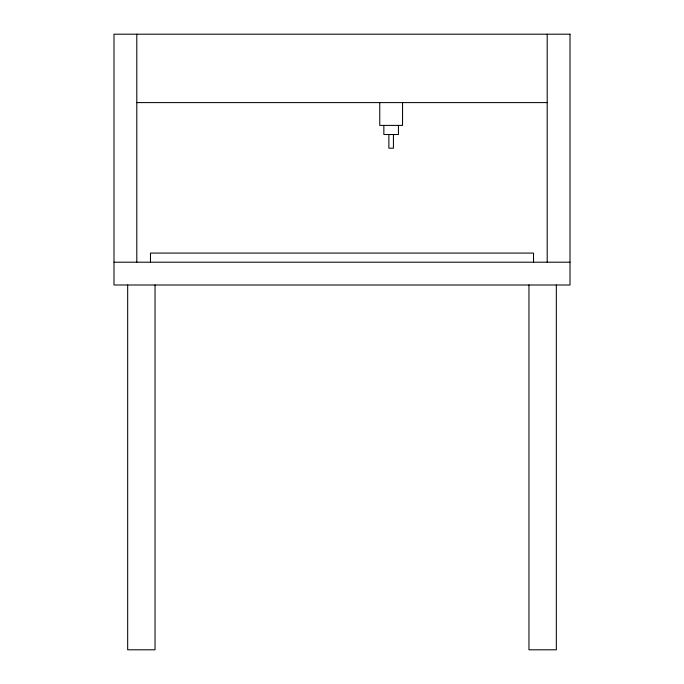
<?xml version="1.0" encoding="UTF-8"?>
<svg xmlns="http://www.w3.org/2000/svg" width="684" height="684" viewBox="0 0 684 684"><rect width="100%" height="100%" fill="white"/><g stroke="black" fill="none" stroke-linecap="round" stroke-linejoin="round"><path stroke-width="1.03" d="M136.8 102.6L547.2 102.6M113.997 262.203L570.003 262.203M556.323 284.997L556.323 649.8L528.963 649.8L528.963 284.997M547.2 34.2L547.2 262.203M533.52 262.203L533.52 253.08L150.48 253.08L150.48 262.203M402.543 102.6L402.543 125.403L379.748 125.403L379.748 102.6M398.439 125.403L398.439 134.517L383.852 134.517L383.852 125.403M393.428 134.517L393.428 148.197L388.863 148.197L388.863 134.517M155.037 284.997L155.037 649.8L127.677 649.8L127.677 284.997M136.8 34.2L136.8 262.203M570.003 34.2L113.997 34.2L113.997 284.997L570.003 284.997L570.003 34.2"/></g></svg>
